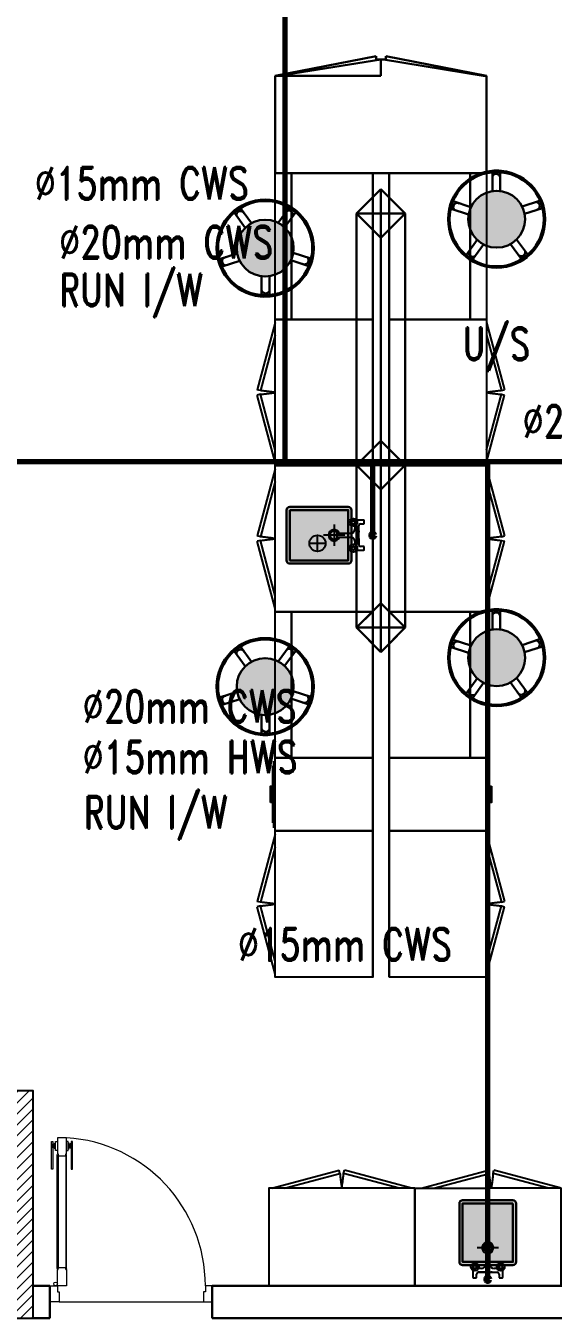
# Model space of a CAD drawing. Extents: x 800 to 995, y 398 to 804.
# Drawn here: x 875.46 to 878.71, y 673.93 to 681.89 of the extents above; entities that cross this region are included whole.
import ezdxf

# ---------------------------------------------------------------- set-up
doc = ezdxf.new("R2010")
doc.units = 0
doc.header["$MEASUREMENT"] = 0
doc.linetypes.add('ACAD_ISO02W100', pattern=[15, 12, -3])
doc.linetypes.add('DASHED', pattern=[19.05, 12.7, -6.35])
doc.layers.get('0').update_dxf_attribs({"color": 252, "linetype": 'CONTINUOUS', "lineweight": 30})
for name, color, linetype in [('-FUR', 252, 'CONTINUOUS'), ('LAYER8', 3, 'CONTINUOUS'), ('SAN', 2, 'CONTINUOUS')]:
    doc.layers.add(name, color=color, linetype=linetype)
for name, color, linetype, lineweight in [('Column', 6, 'CONTINUOUS', 25), ('DOOR', 30, 'CONTINUOUS', 9), ('hatch', 252, 'CONTINUOUS', 9), ('P-C-WATER', 5, 'CONTINUOUS', 70), ('P-TEXT', 1, 'CONTINUOUS', 25), ('Wall', 252, 'CONTINUOUS', 30)]:
    doc.layers.add(name, color=color, linetype=linetype, lineweight=lineweight)
doc.styles.add('ROMANC', font='romand.shx')

# ---------------------------------------------------------------- blocks, each defined once
blk = doc.blocks.new('YY5Y5')
at = {"layer": 'SAN', "color": 1}
for p, q in [((433.83, 542.04), (433.83, 538.56)), ((435.73, 542.41), (434.2, 542.41)), ((435.73, 540.55), (435.73, 542.41)), ((446.18, 539.55), (436.73, 539.55)), ((443.04, 539.55), (446.16, 539.55)), ((447.16, 542.41), (447.16, 540.55)), ((448.69, 542.41), (447.16, 542.41)), ((449.07, 538.56), (449.07, 542.04)), ((434.16, 537.56), (433.7, 538.02)), ((434.16, 536.15), (433.7, 535.69)), ((435.58, 537.56), (436.04, 538.02)), ((435.58, 536.15), (436.04, 535.69)), ((436.72, 537.65), (438.25, 537.65)), ((440.5, 535.4), (440.5, 528.74)), ((442.4, 528.74), (442.4, 535.4)), ((444.65, 537.65), (446.18, 537.65)), ((447.32, 537.56), (446.86, 538.02)), ((447.32, 536.15), (446.86, 535.69)), ((448.74, 537.56), (449.2, 538.02)), ((448.74, 536.15), (449.2, 535.69)), ((440.87, 528.36), (442.03, 528.36))]:
    blk.add_line(p, q, dxfattribs=at)
at = {"layer": 'SAN', "color": 1, "linetype": 'Continuous'}
blk.add_line((439.23, 539.55), (439.86, 539.55), dxfattribs=at)
at = {"layer": 'SAN', "color": 2, "linetype": 'DASHED'}
for points in [[(436.06, 527.03), (446.84, 527.03)], [(441.45, 532.42), (441.45, 521.63)]]:
    blk.add_lwpolyline(points, dxfattribs=at)
at = {"layer": 'SAN', "color": 1}
for centre, radius in [((434.87, 536.85), 2), ((434.87, 536.85), 1), ((434.87, 536.85), 0.8), ((448.03, 536.85), 2), ((448.03, 536.85), 1), ((448.03, 536.85), 0.8)]:
    blk.add_circle(centre, radius, dxfattribs=at)
for centre, radius, start, end in [((434.2, 542.04), 0.375, 90, 180), ((436.73, 540.55), 1, 180, 270), ((446.16, 540.55), 1, 270, 0), ((448.69, 542.04), 0.375, 0, 90), ((438.25, 535.4), 2.25, 0, 90), ((444.65, 535.4), 2.25, 90, 180), ((441.45, 527.03), 2.86, 109.43194, 70.56806), ((441.45, 527.03), 2.08, 117.27647, 62.72353), ((440.87, 528.74), 0.375, 180, 270), ((442.03, 528.74), 0.375, 270, 360)]:
    blk.add_arc(centre, radius, start, end, dxfattribs=at)
blk = doc.blocks.new('fd')
at = {"layer": '-FUR'}
h = blk.add_hatch(color=254, dxfattribs=at)
h.paths.add_polyline_path([(1322.6636, 576.6994), (1322.3536, 576.6994), (1322.3536, 577.0594), (1322.6636, 577.0594)], flags=16)
edge = h.paths.add_edge_path()
edge.add_line((1322.6636, 576.6794), (1322.3536, 576.6794))
edge.add_arc((1322.3536, 576.6994), 0.02, 180, 270, ccw=False)
edge.add_line((1322.3336, 576.6994), (1322.3336, 577.0594))
edge.add_arc((1322.3536, 577.0594), 0.02, 90, 180, ccw=False)
edge.add_line((1322.3536, 577.0794), (1322.6636, 577.0794))
edge.add_arc((1322.6636, 577.0594), 0.02, 0, 90, ccw=False)
edge.add_line((1322.6836, 577.0594), (1322.6836, 576.6994))
edge.add_arc((1322.6636, 576.6994), 0.02, -90, 0, ccw=False)
blk.add_hatch(color=253, dxfattribs=at).paths.add_polyline_path([(1322.6636, 577.0594), (1322.6636, 576.6994), (1322.3536, 576.6994), (1322.3536, 577.0594)])
h = blk.add_hatch(color=251, dxfattribs=at)
h.paths.add_polyline_path([(1322.6337, 577.0294), (1322.6636, 577.0594), (1322.6636, 576.6994), (1322.6336, 576.7294)])
h.paths.add_polyline_path([(1322.6336, 576.7294), (1322.6636, 576.6994), (1322.3536, 576.6994), (1322.3836, 576.7294)])
h = blk.add_hatch(color=252, dxfattribs=at)
h.paths.add_polyline_path([(1322.3836, 577.0294), (1322.3536, 577.0594), (1322.6636, 577.0594), (1322.6337, 577.0294)])
h.paths.add_polyline_path([(1322.3836, 576.7294), (1322.3536, 576.6994), (1322.3536, 577.0594), (1322.3836, 577.0294)])
for p, q in [((1322.4784, 577.2056), (1322.0597, 577.2056)), ((1322.4784, 577.2056), (1322.9597, 577.2056)), ((1322.0597, 576.6056), (1322.5097, 576.6056)), ((1322.9597, 576.6056), (1322.5097, 576.6056))]:
    blk.add_line(p, q, dxfattribs=at)
at = {"layer": '-FUR', "linetype": 'ACAD_ISO02W100'}
for p, q in [((1322.0597, 577.2056), (1322.5097, 577.2056)), ((1322.9597, 577.2056), (1322.5097, 577.2056)), ((1322.0997, 576.6056), (1322.5133, 576.4948)), ((1322.177, 576.6056), (1322.5185, 576.5141)), ((1322.8824, 576.6056), (1322.541, 576.5141)), ((1322.9597, 576.6056), (1322.5462, 576.4948)), ((1322.5185, 576.5141), (1322.5133, 576.4948)), ((1322.541, 576.5141), (1322.5462, 576.4948))]:
    blk.add_line(p, q, dxfattribs=at)
for centre, start, end in [((1324.045, 576.3727), 171.26112, 174.70691), ((1321.0144, 576.3727), 5.29309, 8.73888)]:
    blk.add_arc(centre, 1.5331, start, end, dxfattribs=at)
for p, q in [((1322.0597, 577.2056), (1322.0597, 576.6056)), ((1322.9597, 577.2056), (1322.9597, 576.6056))]:
    blk.add_line(p, q)
blk.add_lwpolyline([(1322.6636, 576.6794), (1322.3536, 576.6794, -0.414214), (1322.3336, 576.6994), (1322.3336, 577.0594, -0.414214), (1322.3536, 577.0794), (1322.6636, 577.0794, -0.414214), (1322.6836, 577.0594), (1322.6836, 576.6994, -0.414214)], format="xyb", close=True)
blk.add_lwpolyline([(1322.6636, 576.6794), (1322.3536, 576.6794, -0.414214), (1322.3336, 576.6994), (1322.3336, 577.0594, -0.414214), (1322.3536, 577.0794), (1322.6636, 577.0794, -0.414214), (1322.6836, 577.0594), (1322.6836, 576.6994, -0.414214)], format="xyb", close=True)
blk.add_lwpolyline([(1322.6636, 576.6994), (1322.3536, 576.6994), (1322.3536, 577.0594), (1322.6636, 577.0594)], close=True)
at = {"extrusion": (0, 0, -1), "xscale": 0.0121000000000322, "yscale": 0.0121000000000322, "zscale": -0.0121}
blk.add_blockref('YY5Y5', (-1327.8502, 570.5947), dxfattribs=at)
blk = doc.blocks.new('juy')
blk.add_line((1322.9597, 577.2056), (1322.9597, 576.6056))
blk.add_blockref('fd', (0, 0))
blk = doc.blocks.new('vfd')
at = {"layer": '-FUR'}
h = blk.add_hatch(color=254, dxfattribs=at)
h.paths.add_polyline_path([(1316.635, 565.8296), (1316.635, 566.1396), (1316.275, 566.1396), (1316.275, 565.8296)], flags=16)
edge = h.paths.add_edge_path()
edge.add_line((1316.655, 565.8296), (1316.655, 566.1396))
edge.add_ellipse((1316.635, 566.1396), major_axis=(-0.0141, -0.0141), ratio=1, start_angle=135, end_angle=225)
edge.add_line((1316.635, 566.1596), (1316.275, 566.1596))
edge.add_ellipse((1316.275, 566.1396), major_axis=(-0.0141, -0.0141), ratio=1, start_angle=225, end_angle=315)
edge.add_line((1316.255, 566.1396), (1316.255, 565.8296))
edge.add_ellipse((1316.275, 565.8296), major_axis=(0.0141, -0.0141), ratio=1, start_angle=225, end_angle=315)
edge.add_line((1316.275, 565.8096), (1316.635, 565.8096))
edge.add_ellipse((1316.635, 565.8296), major_axis=(0.0141, -0.0141), ratio=1, start_angle=-45, end_angle=45)
blk.add_hatch(color=253, dxfattribs=at).paths.add_polyline_path([(1316.275, 565.8296), (1316.635, 565.8296), (1316.635, 566.1396), (1316.275, 566.1396)])
h = blk.add_hatch(color=251, dxfattribs=at)
h.paths.add_polyline_path([(1316.305, 565.8596), (1316.275, 565.8296), (1316.635, 565.8296), (1316.605, 565.8596)])
h.paths.add_polyline_path([(1316.605, 565.8596), (1316.635, 565.8296), (1316.635, 566.1396), (1316.605, 566.1096)])
h = blk.add_hatch(color=252, dxfattribs=at)
h.paths.add_polyline_path([(1316.305, 566.1096), (1316.275, 566.1396), (1316.275, 565.8296), (1316.305, 565.8596)])
h.paths.add_polyline_path([(1316.605, 566.1096), (1316.635, 566.1396), (1316.275, 566.1396), (1316.305, 566.1096)])
blk.add_lwpolyline([(1316.655, 565.8296), (1316.655, 566.1396, 0.414214), (1316.635, 566.1596), (1316.275, 566.1596, 0.414214), (1316.255, 566.1396), (1316.255, 565.8296, 0.414214), (1316.275, 565.8096), (1316.635, 565.8096, 0.414214)], format="xyb", close=True)
blk.add_lwpolyline([(1316.655, 565.8296), (1316.655, 566.1396, 0.414214), (1316.635, 566.1596), (1316.275, 566.1596, 0.414214), (1316.255, 566.1396), (1316.255, 565.8296, 0.414214), (1316.275, 565.8096), (1316.635, 565.8096, 0.414214)], format="xyb", close=True)
blk.add_lwpolyline([(1316.635, 565.8296), (1316.635, 566.1396), (1316.275, 566.1396), (1316.275, 565.8296)], close=True)
at = {"layer": 'LAYER8'}
for p, q in [((1316.415, 566.0346), (1316.515, 566.0346)), ((1316.465, 566.0846), (1316.465, 565.9846))]:
    blk.add_line(p, q, dxfattribs=at)
blk.add_circle((1316.465, 566.0346), 0.05, dxfattribs=at)
at = {"xscale": 0.0121, "yscale": 0.0121, "zscale": 0.0121, "rotation": 89.99999999999997}
blk.add_blockref('YY5Y5', (1322.7397, 560.6431), dxfattribs=at)

msp = doc.modelspace()

# ---------------------------------------------------------------- hatches: boundary and pattern name
h = msp.add_hatch(color=256)
h.set_gradient(color1=(132, 132, 132), name='SPHERICAL')
h.paths.add_polyline_path([(878.1841, 680.698, 1), (878.5341, 680.698, 1)])
h = msp.add_hatch(color=256)
h.set_gradient(color1=(132, 132, 132), name='SPHERICAL')
h.paths.add_polyline_path([(877.1089, 680.52, 1), (876.7589, 680.52, 1)])
h = msp.add_hatch(color=256)
h.set_gradient(color1=(132, 132, 132), name='SPHERICAL')
h.paths.add_polyline_path([(878.1841, 677.998, 1), (878.5341, 677.998, 1)])
h = msp.add_hatch(color=256)
h.set_gradient(color1=(132, 132, 132), name='SPHERICAL')
h.paths.add_polyline_path([(877.1089, 677.82, 1), (876.7589, 677.82, 1)])
at = {"layer": 'hatch'}
h = msp.add_hatch(dxfattribs=at)
h.set_pattern_fill('ANSI31', color=252, scale=0.015, style=0)
h.set_pattern_definition([(45, (1094.062773, 346.40892), (-0.0336759605, 0.0336759605), [])])
h.paths.add_polyline_path([(875.0556, 673.931), (875.5056, 673.931), (875.5056, 675.331), (875.0556, 675.331)])

# ---------------------------------------------------------------- linework, layer by layer
at = {"layer": '-FUR', "linetype": 'ACAD_ISO02W100'}
for p, q in [((876.9965, 680.081), (876.9965, 680.981)), ((878.2965, 680.981), (878.2965, 680.081)), ((876.9965, 680.061), (876.8857, 679.6474)), ((877.5965, 680.081), (877.5965, 679.181)), ((877.6965, 679.181), (877.6965, 680.081)), ((878.2965, 680.061), (878.4073, 679.6474)), ((876.9965, 679.9837), (876.905, 679.6422)), ((878.2965, 679.9837), (878.388, 679.6422)), ((876.905, 679.6422), (876.8857, 679.6474)), ((876.905, 679.6197), (876.8857, 679.6145)), ((876.9965, 679.201), (876.8857, 679.6145)), ((876.9965, 679.2783), (876.905, 679.6197)), ((878.2965, 679.2783), (878.388, 679.6197)), ((878.2965, 679.201), (878.4073, 679.6145)), ((878.388, 679.6422), (878.4073, 679.6474)), ((878.388, 679.6197), (878.4073, 679.6145)), ((877.5965, 679.181), (877.5965, 678.281)), ((877.6965, 678.281), (877.6965, 679.181)), ((876.9965, 679.161), (876.8857, 678.7474)), ((878.2965, 679.161), (878.4073, 678.7474)), ((876.9965, 679.0837), (876.905, 678.7422)), ((878.2965, 679.0837), (878.388, 678.7422)), ((876.905, 678.7422), (876.8857, 678.7474)), ((876.905, 678.7197), (876.8857, 678.7145)), ((876.9965, 678.301), (876.8857, 678.7145)), ((876.9965, 678.3783), (876.905, 678.7197)), ((878.2965, 678.3783), (878.388, 678.7197)), ((878.2965, 678.301), (878.4073, 678.7145)), ((878.388, 678.7422), (878.4073, 678.7474)), ((878.388, 678.7197), (878.4073, 678.7145)), ((876.9965, 677.381), (876.9965, 678.281)), ((878.2965, 678.281), (878.2965, 677.381)), ((877.5965, 676.931), (877.5965, 677.381)), ((877.6965, 677.381), (877.6965, 676.931)), ((876.9965, 676.911), (876.8857, 676.4974)), ((877.5965, 676.931), (877.5965, 676.031)), ((877.6965, 676.031), (877.6965, 676.931)), ((878.2965, 676.911), (878.4073, 676.4974)), ((876.9965, 676.8337), (876.905, 676.4922)), ((878.2965, 676.8337), (878.388, 676.4922)), ((876.905, 676.4922), (876.8857, 676.4974)), ((878.388, 676.4922), (878.4073, 676.4974)), ((876.905, 676.4697), (876.8857, 676.4645)), ((876.9965, 676.051), (876.8857, 676.4645)), ((876.9965, 676.1283), (876.905, 676.4697)), ((878.2965, 676.1283), (878.388, 676.4697)), ((878.2965, 676.051), (878.4073, 676.4645)), ((878.388, 676.4697), (878.4073, 676.4645)), ((876.9756, 674.731), (877.3892, 674.8418)), ((877.0529, 674.731), (877.3943, 674.8225)), ((877.3943, 674.8225), (877.3892, 674.8418)), ((877.4169, 674.8225), (877.422, 674.8418)), ((877.7583, 674.731), (877.4169, 674.8225)), ((877.8356, 674.731), (877.422, 674.8418)), ((876.9556, 674.131), (877.8556, 674.131))]:
    msp.add_line(p, q, dxfattribs=at)
at = {"layer": '-FUR'}
for p, q in [((876.9865, 676.951), (876.9865, 677.361)), ((878.3065, 677.361), (878.3065, 676.951)), ((876.9815, 676.981), (876.9815, 677.331)), ((878.3115, 677.331), (878.3115, 676.981))]:
    msp.add_line(p, q, dxfattribs=at)
for points in [[(877.5965, 680.081), (877.5965, 679.181), (876.9965, 679.181), (876.9965, 680.081)], [(877.6965, 679.181), (877.6965, 680.081), (878.2965, 680.081), (878.2965, 679.181)], [(877.5965, 679.181), (877.5965, 678.281), (876.9965, 678.281), (876.9965, 679.181)], [(877.6965, 678.281), (877.6965, 679.181), (878.2965, 679.181), (878.2965, 678.281)], [(876.9965, 676.931), (876.9965, 677.381), (877.5965, 677.381), (877.5965, 676.931)], [(878.2965, 677.381), (878.2965, 676.931), (877.6965, 676.931), (877.6965, 677.381)], [(877.5965, 676.931), (877.5965, 676.031), (876.9965, 676.031), (876.9965, 676.931)], [(877.6965, 676.031), (877.6965, 676.931), (878.2965, 676.931), (878.2965, 676.031)], [(876.9556, 674.131), (877.8556, 674.131), (877.8556, 674.731), (876.9556, 674.731)]]:
    msp.add_lwpolyline(points, close=True, dxfattribs=at)
at = {"layer": '-FUR', "color": 1}
for points in [[(876.9665, 677.106), (876.9665, 677.206), (876.9765, 677.206), (876.9765, 677.106)], [(878.3265, 677.206), (878.3265, 677.106), (878.3165, 677.106), (878.3165, 677.206)]]:
    msp.add_lwpolyline(points, close=True, dxfattribs=at)
at = {"layer": '-FUR', "linetype": 'ACAD_ISO02W100'}
for centre, start, end in [((876.7636, 678.1157), 81.26112, 84.70691), ((876.7636, 681.1463), 275.29309, 278.73888), ((878.5294, 678.1157), 95.29309, 98.73888), ((878.5294, 681.1463), 261.26112, 264.70691), ((876.7636, 677.2157), 81.26112, 84.70691), ((876.7636, 680.2463), 275.29309, 278.73888), ((878.5294, 677.2157), 95.29309, 98.73888), ((878.5294, 680.2463), 261.26112, 264.70691), ((876.7636, 674.9657), 81.26112, 84.70691), ((876.7636, 677.9963), 275.29309, 278.73888), ((878.5294, 674.9657), 95.29309, 98.73888), ((878.5294, 677.9963), 261.26112, 264.70691), ((878.9209, 674.9639), 185.29309, 188.73888), ((875.8903, 674.9639), 351.26112, 354.70691)]:
    msp.add_arc(centre, 1.5331, start, end, dxfattribs=at)
for p, q in [((876.9965, 681.581), (877.6165, 681.701)), ((877.0165, 681.581), (877.6465, 681.681)), ((877.6165, 681.681), (877.6165, 681.701)), ((877.6465, 681.681), (877.6165, 681.681)), ((877.6465, 681.581), (877.6465, 681.681)), ((877.6465, 681.681), (877.6765, 681.681)), ((878.2765, 681.581), (877.6615, 681.681)), ((877.6765, 681.681), (877.6765, 681.701)), ((878.2965, 681.581), (877.6765, 681.701)), ((876.9965, 680.981), (876.9965, 681.581)), ((876.9965, 681.581), (877.6465, 681.581)), ((876.9965, 681.581), (877.0165, 681.581)), ((878.2965, 681.581), (878.2765, 681.581)), ((878.2965, 681.581), (878.2965, 680.981)), ((876.9965, 680.981), (878.2965, 680.981)), ((877.5965, 680.981), (876.9965, 680.981)), ((876.9965, 680.981), (877.0965, 680.981)), ((877.0965, 680.981), (877.0965, 680.081)), ((877.5965, 680.081), (877.5965, 680.981)), ((878.2965, 680.981), (877.6965, 680.981)), ((877.6965, 680.981), (877.6965, 680.081)), ((878.1965, 680.081), (878.1965, 680.981)), ((878.3334, 680.8711), (878.333, 680.9844)), ((878.3713, 680.9971), (878.3438, 680.997)), ((878.3808, 680.8717), (878.3813, 680.9871)), ((877.6467, 680.8828), (877.4967, 680.7328)), ((877.6467, 679.1828), (877.6467, 680.8828)), ((877.6467, 680.7328), (877.6467, 680.8828)), ((877.6467, 680.8828), (877.7967, 680.7328)), ((878.0785, 680.802), (878.0701, 680.7758)), ((878.2007, 680.7723), (878.091, 680.8085)), ((878.5158, 680.776), (878.6234, 680.8114)), ((878.6473, 680.7789), (878.6387, 680.805)), ((876.8114, 680.6449), (876.7444, 680.7364)), ((876.768, 680.7691), (876.7458, 680.7528)), ((876.8494, 680.6732), (876.7819, 680.7669)), ((877.0149, 680.6751), (877.0811, 680.767)), ((877.0535, 680.6477), (877.1218, 680.7408)), ((877.1195, 680.7548), (877.0972, 680.7708)), ((877.7967, 680.7328), (877.4967, 680.7328)), ((877.4967, 680.7328), (877.4967, 679.1828)), ((877.6467, 680.5828), (877.4967, 680.7328)), ((877.4967, 680.7328), (877.7967, 680.7328)), ((877.6467, 680.7328), (877.6467, 680.5828)), ((877.7967, 680.7328), (877.6467, 680.5828)), ((877.7967, 679.1828), (877.7967, 680.7328)), ((878.1865, 680.7271), (878.0787, 680.7617)), ((878.531, 680.731), (878.6409, 680.7662)), ((877.5965, 676.031), (877.5965, 680.633)), ((877.6965, 680.6325), (877.6965, 676.031)), ((877.6467, 680.5828), (877.6467, 679.7328)), ((878.2395, 680.5703), (878.1712, 680.4772)), ((878.2782, 680.5429), (878.2119, 680.451)), ((878.4436, 680.5448), (878.5111, 680.4511)), ((878.4817, 680.5731), (878.5486, 680.4817)), ((876.762, 680.487), (876.6521, 680.4518)), ((877.1065, 680.4909), (877.2144, 680.4563)), ((878.1735, 680.4633), (878.1958, 680.4472)), ((878.525, 680.449), (878.5472, 680.4652)), ((876.6457, 680.4391), (876.6543, 680.413)), ((876.7772, 680.4421), (876.6696, 680.4067)), ((877.0923, 680.4457), (877.202, 680.4095)), ((877.2146, 680.416), (877.223, 680.4422)), ((876.9122, 680.3463), (876.9117, 680.2309)), ((876.9596, 680.3469), (876.96, 680.2336)), ((876.9217, 680.2209), (876.9492, 680.221)), ((876.9965, 680.081), (877.5965, 680.081)), ((877.6965, 680.081), (878.2965, 680.081)), ((878.2965, 680.081), (878.1965, 680.081)), ((877.6467, 679.3328), (877.4967, 679.1828)), ((877.6467, 679.1828), (877.6467, 679.3328)), ((877.6467, 679.3328), (877.7967, 679.1828)), ((877.7967, 679.1828), (877.4967, 679.1828)), ((877.6467, 679.0328), (877.4967, 679.1828)), ((877.4967, 679.1828), (877.7967, 679.1828)), ((877.4967, 679.1828), (877.4967, 678.1828)), ((877.6965, 679.181), (877.6465, 679.181)), ((877.6467, 679.1828), (877.6467, 679.0328)), ((877.7967, 679.1828), (877.6467, 679.0328)), ((877.7967, 678.1828), (877.795, 679.181)), ((877.6467, 679.0328), (877.6467, 678.1828)), ((877.6467, 678.3328), (877.4967, 678.1828)), ((877.6467, 678.3328), (877.4967, 678.1828)), ((877.7967, 678.1828), (877.6467, 678.3328)), ((877.6467, 678.1828), (877.6467, 678.3328)), ((877.7967, 678.1828), (877.6467, 678.3328)), ((877.5965, 678.281), (876.9965, 678.281)), ((876.9965, 678.281), (877.0965, 678.281)), ((877.0965, 678.281), (877.0965, 677.381)), ((877.5965, 678.2825), (877.4967, 678.1828)), ((877.5965, 677.381), (877.5965, 678.281)), ((878.2965, 678.281), (877.6965, 678.281)), ((877.6965, 678.281), (877.6965, 677.381)), ((877.6985, 678.281), (877.7967, 678.1828)), ((878.1965, 677.381), (878.1965, 678.281)), ((878.3334, 678.1711), (878.333, 678.2844)), ((878.3713, 678.2971), (878.3438, 678.297)), ((878.3808, 678.1717), (878.3813, 678.2871)), ((877.4967, 678.1828), (877.7967, 678.1828)), ((877.6467, 678.0328), (877.4967, 678.1828)), ((877.4967, 678.1828), (877.7967, 678.1828)), ((877.6467, 678.1828), (877.4967, 678.1828)), ((877.4967, 678.1828), (877.6467, 678.1828)), ((877.6467, 678.0328), (877.4967, 678.1828)), ((877.4967, 678.1828), (877.7967, 678.1828)), ((877.4967, 678.1828), (877.7967, 678.1828)), ((877.4967, 678.1828), (877.5965, 678.083)), ((877.7967, 678.1828), (877.6467, 678.0328)), ((877.6467, 678.1828), (877.7967, 678.1828)), ((877.6467, 678.1828), (877.6467, 678.0328)), ((877.7967, 678.1828), (877.6467, 678.0328)), ((877.6965, 678.0825), (877.7967, 678.1828)), ((876.768, 678.0691), (876.7458, 678.0528)), ((876.8494, 677.9732), (876.7819, 678.0669)), ((877.0149, 677.9751), (877.0811, 678.067)), ((877.1195, 678.0548), (877.0972, 678.0708)), ((878.0785, 678.102), (878.0701, 678.0758)), ((878.2007, 678.0723), (878.091, 678.1085)), ((878.5158, 678.076), (878.6234, 678.1114)), ((878.6473, 678.0789), (878.6387, 678.105)), ((876.8114, 677.9449), (876.7444, 678.0364)), ((877.0535, 677.9477), (877.1218, 678.0408)), ((878.1865, 678.0271), (878.0787, 678.0617)), ((878.531, 678.031), (878.6409, 678.0662)), ((878.2395, 677.8703), (878.1712, 677.7772)), ((878.2782, 677.8429), (878.2119, 677.751)), ((878.4436, 677.8448), (878.5111, 677.7511)), ((878.4817, 677.8731), (878.5486, 677.7817)), ((876.762, 677.787), (876.6521, 677.7518)), ((877.1065, 677.7909), (877.2144, 677.7563)), ((878.1735, 677.7633), (878.1958, 677.7472)), ((878.525, 677.749), (878.5472, 677.7652)), ((876.6457, 677.7391), (876.6543, 677.713)), ((876.7772, 677.7421), (876.6696, 677.7067)), ((877.0923, 677.7457), (877.202, 677.7095)), ((877.2146, 677.716), (877.223, 677.7422)), ((876.9122, 677.6463), (876.9117, 677.5309)), ((876.9596, 677.6469), (876.96, 677.5336)), ((876.9217, 677.5209), (876.9492, 677.521)), ((876.9965, 677.381), (877.5965, 677.381)), ((877.6965, 677.381), (878.2965, 677.381)), ((878.2965, 677.381), (878.1965, 677.381))]:
    msp.add_line(p, q)
for centre, radius in [((878.3591, 680.698), 0.299), ((878.3591, 680.698), 0.29), ((878.3591, 680.698), 0.175), ((876.9339, 680.52), 0.299), ((876.9339, 680.52), 0.29), ((876.9339, 680.52), 0.175), ((878.3591, 677.998), 0.299), ((878.3591, 677.998), 0.29), ((878.3591, 677.998), 0.175), ((876.9339, 677.82), 0.299), ((876.9339, 677.82), 0.29), ((876.9339, 677.82), 0.175)]:
    msp.add_circle(centre, radius)
for centre, radius, start, end in [((878.3461, 680.9841), 0.0131, 100.27962, 178.34598), ((878.3561, 680.9516), 0.025, 348.82483, 157.06505), ((878.3713, 680.9871), 0.01, 0.20885, 90.20885), ((878.0831, 680.7741), 0.0131, 172.27962, 250.34598), ((878.088, 680.799), 0.01, 72.20885, 162.20885), ((878.117, 680.7735), 0.025, 60.82483, 229.06505), ((878.5994, 680.7792), 0.025, 276.82483, 85.06505), ((878.6271, 680.7988), 0.0131, 28.27962, 106.34598), ((878.6378, 680.7757), 0.01, 288.20885, 18.20885), ((876.7553, 680.7438), 0.0131, 136.27962, 214.34598), ((876.7824, 680.7234), 0.025, 24.82483, 193.06505), ((876.7739, 680.761), 0.01, 36.20885, 126.20885), ((877.0805, 680.7269), 0.025, 312.82483, 121.06505), ((877.0915, 680.759), 0.0131, 64.27962, 142.34598), ((877.1137, 680.7467), 0.01, 324.20885, 54.20885), ((876.6936, 680.4388), 0.025, 96.82483, 265.06505), ((877.176, 680.4445), 0.025, 240.82483, 49.06505), ((877.21, 680.444), 0.0131, 352.27962, 70.34598), ((878.1794, 680.4714), 0.01, 144.20885, 234.20885), ((878.2125, 680.4911), 0.025, 132.82483, 301.06505), ((878.5106, 680.4946), 0.025, 204.82483, 13.06505), ((878.5378, 680.4743), 0.0131, 316.27962, 34.34598), ((876.6552, 680.4423), 0.01, 108.20885, 198.20885), ((876.6659, 680.4192), 0.0131, 208.27962, 286.34598), ((877.205, 680.4191), 0.01, 252.20885, 342.20885), ((878.2015, 680.459), 0.0131, 244.27962, 322.34598), ((878.5191, 680.457), 0.01, 216.20885, 306.20885), ((876.9217, 680.2309), 0.01, 180.20885, 270.20885), ((876.9369, 680.2664), 0.025, 168.82483, 337.06505), ((876.9469, 680.234), 0.0131, 280.27962, 358.34598), ((878.3461, 678.2841), 0.0131, 100.27962, 178.34598), ((878.3561, 678.2516), 0.025, 348.82483, 157.06505), ((878.3713, 678.2871), 0.01, 0.20885, 90.20885), ((876.7739, 678.061), 0.01, 36.20885, 126.20885), ((877.0915, 678.059), 0.0131, 64.27962, 142.34598), ((878.0831, 678.0741), 0.0131, 172.27962, 250.34598), ((878.088, 678.099), 0.01, 72.20885, 162.20885), ((878.117, 678.0735), 0.025, 60.82483, 229.06505), ((878.5994, 678.0792), 0.025, 276.82483, 85.06505), ((878.6271, 678.0988), 0.0131, 28.27962, 106.34598), ((878.6378, 678.0757), 0.01, 288.20885, 18.20885), ((876.7553, 678.0438), 0.0131, 136.27962, 214.34598), ((876.7824, 678.0234), 0.025, 24.82483, 193.06505), ((877.0805, 678.0269), 0.025, 312.82483, 121.06505), ((877.1137, 678.0467), 0.01, 324.20885, 54.20885), ((876.6552, 677.7423), 0.01, 108.20885, 198.20885), ((876.6936, 677.7388), 0.025, 96.82483, 265.06505), ((877.176, 677.7445), 0.025, 240.82483, 49.06505), ((877.21, 677.744), 0.0131, 352.27962, 70.34598), ((878.1794, 677.7714), 0.01, 144.20885, 234.20885), ((878.2125, 677.7911), 0.025, 132.82483, 301.06505), ((878.2015, 677.759), 0.0131, 244.27962, 322.34598), ((878.5106, 677.7946), 0.025, 204.82483, 13.06505), ((878.5191, 677.757), 0.01, 216.20885, 306.20885), ((878.5378, 677.7743), 0.0131, 316.27962, 34.34598), ((876.6659, 677.7192), 0.0131, 208.27962, 286.34598), ((877.205, 677.7191), 0.01, 252.20885, 342.20885), ((876.9217, 677.5309), 0.01, 180.20885, 270.20885), ((876.9369, 677.5664), 0.025, 168.82483, 337.06505), ((876.9469, 677.534), 0.0131, 280.27962, 358.34598)]:
    msp.add_arc(centre, radius, start, end)
at = {"layer": 'Column', "color": 252}
msp.add_lwpolyline([(875.0556, 673.931), (875.5056, 673.931), (875.5056, 675.331), (875.0556, 675.331)], close=True, dxfattribs=at)
at = {"layer": 'DOOR', "color": 252}
for p, q in [((875.6543, 674.2365), (875.6543, 674.9364)), ((875.6592, 674.9364), (875.6592, 674.2365)), ((875.7059, 674.9364), (875.7059, 674.2365)), ((875.7109, 674.2365), (875.7109, 674.9364))]:
    msp.add_line(p, q, dxfattribs=at)
at = {"layer": 'DOOR', "color": 251}
msp.add_line((875.6659, 674.031), (876.5548, 674.031), dxfattribs=at)
at = {"layer": 'DOOR', "color": 1}
for points in [[(875.6264, 674.8474), (875.6184, 674.8474), (875.6184, 675.0197), (875.6264, 675.0197)], [(875.6381, 675.0019), (875.6317, 675.0019), (875.6317, 674.9817), (875.6381, 674.9817)], [(875.727, 675.0019), (875.7334, 675.0019), (875.7334, 674.9817), (875.727, 674.9817)], [(875.7387, 674.8474), (875.7468, 674.8474), (875.7468, 675.0197), (875.7387, 675.0197)]]:
    msp.add_lwpolyline(points, close=True, dxfattribs=at)
for points in [[(875.6264, 675.0017, -1), (875.6317, 675.0017), (875.6317, 675.0017), (875.6317, 674.982), (875.6317, 674.982, -1), (875.6264, 674.982), (875.6264, 674.982)], [(875.7387, 675.0017, 1), (875.7334, 675.0017), (875.7334, 675.0017), (875.7334, 674.982), (875.7334, 674.982, 1), (875.7387, 674.982), (875.7387, 674.982)]]:
    msp.add_lwpolyline(points, format="xyb", close=True, dxfattribs=at)
for points in [[(875.6437, 674.9746), (875.6381, 674.9746), (875.6381, 675.0091), (875.6437, 675.0091)], [(875.6548, 674.9642), (875.6437, 674.9642), (875.6437, 675.0197), (875.6548, 675.0197)], [(875.7215, 674.9746), (875.727, 674.9746), (875.727, 675.0091), (875.7215, 675.0091)]]:
    msp.add_lwpolyline(points, dxfattribs=at)
at = {"layer": 'DOOR', "color": 5}
for points in [[(875.6592, 674.942), (875.6592, 674.9309), (875.7059, 674.9309), (875.7059, 674.942), (875.7103, 674.942), (875.7103, 675.042), (875.7103, 675.042), (875.6548, 675.042), (875.6548, 674.942)], [(875.6592, 674.231), (875.6592, 674.2421), (875.7059, 674.2421), (875.7059, 674.231), (875.7103, 674.231), (875.7103, 674.131), (875.7103, 674.131), (875.6548, 674.131), (875.6548, 674.231)], [(875.6104, 674.031), (875.6104, 674.131), (875.6548, 674.131), (875.6548, 674.0931), (875.6659, 674.0931), (875.6659, 674.031)], [(876.6104, 674.031), (876.6104, 674.131), (876.5658, 674.131), (876.5658, 674.0931), (876.5547, 674.0931), (876.5548, 674.031)]]:
    msp.add_lwpolyline(points, close=True, dxfattribs=at)
msp.add_lwpolyline([(875.7103, 674.9642), (875.7215, 674.9642), (875.7215, 675.0197), (875.7103, 675.0197)], dxfattribs=at)
for points in [[(875.6592, 674.9315), (875.6592, 674.9315, -1), (875.6592, 674.9414)], [(875.7059, 674.9315), (875.7059, 674.9315, 1), (875.7059, 674.9414)], [(875.6592, 674.2415), (875.6592, 674.2415, 1), (875.6592, 674.2316)], [(875.7059, 674.2415), (875.7059, 674.2415, -1), (875.7059, 674.2316)]]:
    msp.add_lwpolyline(points, format="xyb", close=True, dxfattribs=at)
msp.add_circle((875.6437, 674.1421), 0.0111, dxfattribs=at)
at = {"layer": 'DOOR', "color": 252}
msp.add_arc((875.653, 674.131), 0.9128, 360, 86.39768, dxfattribs=at)
at = {"layer": 'P-C-WATER', "linetype": 'Continuous'}
for p, q in [((877.054, 683.4561, -0.1), (877.054, 679.2069, -0.1)), ((863.854, 679.2069), (883.4945, 679.2069)), ((877.5965, 678.7519), (877.5965, 679.2069)), ((878.3045, 674.1825), (878.3045, 679.2069))]:
    msp.add_line(p, q, dxfattribs=at)
at = {"layer": 'P-C-WATER', "linetype": 'ByBlock'}
for centre, start, end in [((877.5965, 678.7519), 0, 180), ((877.5965, 678.7519), 180, 0), ((878.3045, 674.17), 0, 180), ((878.3045, 674.17), 180, 0)]:
    msp.add_arc(centre, 0.0125, start, end, dxfattribs=at)
at = {"layer": 'Wall', "color": 252, "linetype": 'Continuous'}
for p, q in [((875.6075, 674.131), (875.5062, 674.131)), ((875.6075, 674.131), (875.6075, 673.931)), ((879.8556, 674.131), (876.6075, 674.131)), ((876.6075, 674.131), (876.6075, 673.931)), ((875.6075, 673.931), (875.5062, 673.931)), ((879.8556, 673.931), (876.6075, 673.931))]:
    msp.add_line(p, q, dxfattribs=at)

# ---------------------------------------------------------------- block references
at = {"rotation": 180}
msp.add_blockref('vfd', (2193.7209, 1244.7366), dxfattribs=at)
at = {"xscale": -1, "rotation": 180}
msp.add_blockref('juy', (-444.2041, 1251.3366), dxfattribs=at)

# ---------------------------------------------------------------- texts
at = {"layer": 'P-TEXT', "color": 41, "style": 'ROMANC', "width": 0.75}
for s, p in [('%%C15mm CWS', (875.5163, 680.8189, -0.1)), ('%%C20mm CWS', (875.6661, 680.457)), ('RUN I/W', (875.6661, 680.1623)), ('U/S', (878.1492, 679.8303)), ('%%C20mm CWS', (878.5191, 679.3534)), ('%%C20mm CWS', (875.8105, 677.5983)), ('%%C15mm HWS', (875.8105, 677.2868)), ('RUN I/W', (875.8175, 676.9456)), ('%%C15mm CWS', (876.7668, 676.1327))]:
    msp.add_text(s, height=0.2, dxfattribs=at).set_placement(p)

doc.saveas('drawing.dxf')
